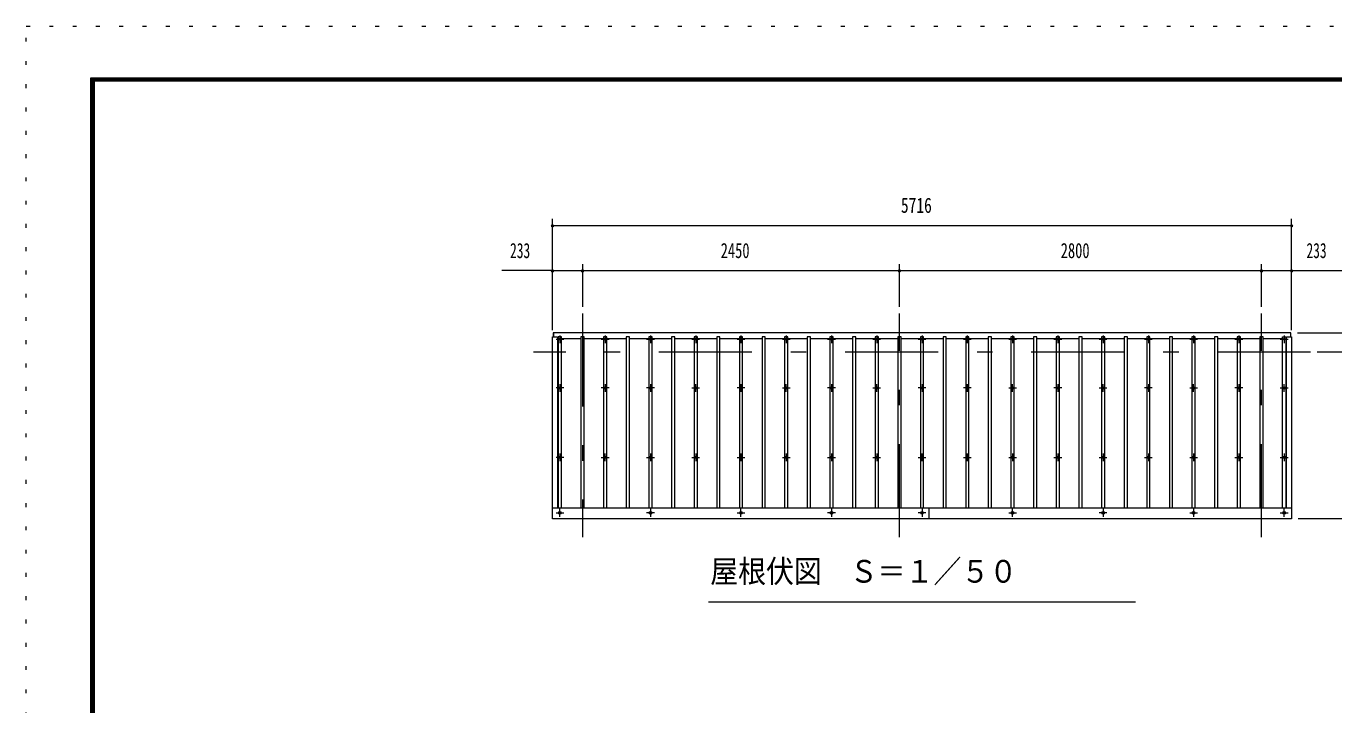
# Model space of a CAD drawing. Units: millimetres, scale not verified, with parts at other scales. Extents: x -23246 to 23254, y -10500 to 10500.
# Drawn here: x -6446 to 3666, y 5250 to 10500 of the extents above; entities that cross this region are included whole.
import ezdxf
from ezdxf.enums import TextEntityAlignment as Align

# ---------------------------------------------------------------- set-up
doc = ezdxf.new("R2010")
doc.units = ezdxf.units.MM
doc.header["$LTSCALE"] = 60
doc.linetypes.add('USER3', pattern=[24, 12, -5, 2, -5])
doc.linetypes.add('USER4', pattern=[3, 0.5, -2.5])
for name, color, linetype, lineweight in [('0-2_1-02BOLD', 7, 'Continuous', 18), ('0-3_1-22CENTER', 3, 'USER3', 18), ('0-4_1-42THIN', 4, 'Continuous', 18), ('0-5_1-52DIM', 3, 'Continuous', 18), ('0-C_F-F4PAPAER', 5, 'Continuous', 18), ('0-D_F-E_J_ADD', 5, 'USER4', 18)]:
    doc.layers.add(name, color=color, linetype=linetype, lineweight=lineweight)
doc.styles.add('ＭＳ ゴシック', font='')
doc.styles.get('ＭＳ ゴシック').set_extended_font_data('MS Gothic')

msp = doc.modelspace()

# ---------------------------------------------------------------- linework, layer by layer
at = {"layer": '0-2_1-02BOLD'}
for p, q in [((-2366.59, 8097.84), (-2366.59, 8127.67)), ((3329.41, 8127.67), (3329.41, 8097.84)), ((-2376.59, 6773.96), (3339.41, 6773.96)), ((536.41, 6687.67), (536.41, 6773.96))]:
    msp.add_line(p, q, dxfattribs=at)
for points in [[(3299.41, 6773.96), (3299.41, 8097.84), (3339.41, 8097.84), (3339.41, 6687.67), (-2376.59, 6687.67), (-2376.59, 8097.84), (-2336.59, 8097.84), (-2336.59, 6773.96)], [(3334.41, 8097.84), (3334.41, 8127.67), (-2371.59, 8127.67), (-2371.59, 8097.84)]]:
    msp.add_lwpolyline(points, dxfattribs=at)
for centre in [(-2318.59, 7701.14), (-1968.59, 7701.14), (-1618.59, 7701.14), (-1268.59, 7701.14), (-918.59, 7701.14), (-568.59, 7701.14), (-218.59, 7701.14), (131.41, 7701.14), (481.41, 7701.14), (831.41, 7701.14), (1181.41, 7701.14), (1531.41, 7701.14), (1881.41, 7701.14), (2231.41, 7701.14), (2581.41, 7701.14), (2931.41, 7701.14), (3281.41, 7701.14), (-2318.59, 7164.54), (-1968.59, 7164.54), (-1618.59, 7164.54), (-1268.59, 7164.54), (-918.59, 7164.54), (-568.59, 7164.54), (-218.59, 7164.54), (131.41, 7164.54), (481.41, 7164.54), (831.41, 7164.54), (1181.41, 7164.54), (1531.41, 7164.54), (1881.41, 7164.54), (2231.41, 7164.54), (2581.41, 7164.54), (2931.41, 7164.54), (3281.41, 7164.54), (-2318.59, 6735.28), (-1618.59, 6735.28), (-918.59, 6735.28), (-218.59, 6735.28), (481.41, 6735.28), (1181.41, 6735.28), (1881.41, 6735.28), (2581.41, 6735.28), (3281.41, 6735.28)]:
    msp.add_circle(centre, 10, dxfattribs=at)
for centre, start, end in [((-2318.59, 8067.55), 46.39838, 133.60162), ((-2318.59, 8088.55), 226.3961, 313.6039), ((-1968.59, 8067.55), 46.39838, 133.60162), ((-1968.59, 8088.55), 226.3961, 313.6039), ((-1618.59, 8067.55), 46.39838, 133.60162), ((-1618.59, 8088.55), 226.3961, 313.6039), ((-1268.59, 8067.55), 46.39838, 133.60162), ((-1268.59, 8088.55), 226.3961, 313.6039), ((-918.59, 8067.55), 46.39838, 133.60162), ((-918.59, 8088.55), 226.3961, 313.6039), ((-568.59, 8067.55), 46.39838, 133.60162), ((-568.59, 8088.55), 226.3961, 313.6039), ((-218.59, 8067.55), 46.39838, 133.60162), ((-218.59, 8088.55), 226.3961, 313.6039), ((131.41, 8067.55), 46.39838, 133.60162), ((131.41, 8088.55), 226.3961, 313.6039), ((481.41, 8067.55), 46.39838, 133.60162), ((481.41, 8088.55), 226.3961, 313.6039), ((831.41, 8067.55), 46.39838, 133.60162), ((831.41, 8088.55), 226.3961, 313.6039), ((1181.41, 8067.55), 46.39838, 133.60162), ((1181.41, 8088.55), 226.3961, 313.6039), ((1531.41, 8067.55), 46.39838, 133.60162), ((1531.41, 8088.55), 226.3961, 313.6039), ((1881.41, 8067.55), 46.39838, 133.60162), ((1881.41, 8088.55), 226.3961, 313.6039), ((2231.41, 8067.55), 46.39838, 133.60162), ((2231.41, 8088.55), 226.3961, 313.6039), ((2581.41, 8067.55), 46.39838, 133.60162), ((2581.41, 8088.55), 226.3961, 313.6039), ((2931.41, 8067.55), 46.39838, 133.60162), ((2931.41, 8088.55), 226.3961, 313.6039), ((3281.41, 8067.55), 46.39838, 133.60162), ((3281.41, 8088.55), 226.3961, 313.6039)]:
    msp.add_arc(centre, 14.5, start, end, dxfattribs=at)
at = {"layer": '0-3_1-22CENTER'}
for p, q in [((-2143.59, 8277.67), (-2143.59, 6547.67)), ((306.41, 6547.67), (306.41, 8277.67)), ((3106.41, 6547.67), (3106.41, 8277.67)), ((-2318.59, 8108.05), (-2318.59, 8048.05)), ((-1968.59, 8108.05), (-1968.59, 8048.05)), ((-1618.59, 8108.05), (-1618.59, 8048.05)), ((-1268.59, 8108.05), (-1268.59, 8048.05)), ((-918.59, 8108.05), (-918.59, 8048.05)), ((-568.59, 8108.05), (-568.59, 8048.05)), ((-218.59, 8108.05), (-218.59, 8048.05)), ((131.41, 8108.05), (131.41, 8048.05)), ((481.41, 8108.05), (481.41, 8048.05)), ((831.41, 8108.05), (831.41, 8048.05)), ((1181.41, 8108.05), (1181.41, 8048.05)), ((1531.41, 8108.05), (1531.41, 8048.05)), ((1881.41, 8108.05), (1881.41, 8048.05)), ((2231.41, 8108.05), (2231.41, 8048.05)), ((2581.41, 8108.05), (2581.41, 8048.05)), ((2931.41, 8108.05), (2931.41, 8048.05)), ((3281.41, 8108.05), (3281.41, 8048.05)), ((-2348.59, 8078.05), (-2288.59, 8078.05)), ((-1998.59, 8078.05), (-1938.59, 8078.05)), ((-1648.59, 8078.05), (-1588.59, 8078.05)), ((-1298.59, 8078.05), (-1238.59, 8078.05)), ((-948.59, 8078.05), (-888.59, 8078.05)), ((-598.59, 8078.05), (-538.59, 8078.05)), ((-248.59, 8078.05), (-188.59, 8078.05)), ((101.41, 8078.05), (161.41, 8078.05)), ((451.41, 8078.05), (511.41, 8078.05)), ((801.41, 8078.05), (861.41, 8078.05)), ((1151.41, 8078.05), (1211.41, 8078.05)), ((1501.41, 8078.05), (1561.41, 8078.05)), ((1851.41, 8078.05), (1911.41, 8078.05)), ((2201.41, 8078.05), (2261.41, 8078.05)), ((2551.41, 8078.05), (2611.41, 8078.05)), ((2901.41, 8078.05), (2961.41, 8078.05)), ((3251.41, 8078.05), (3311.41, 8078.05)), ((3486.41, 7977.67), (-2523.59, 7977.67)), ((-2288.59, 7701.14), (-2348.59, 7701.14)), ((-2318.59, 7731.14), (-2318.59, 7671.14)), ((-1938.59, 7701.14), (-1998.59, 7701.14)), ((-1968.59, 7731.14), (-1968.59, 7671.14)), ((-1588.59, 7701.14), (-1648.59, 7701.14)), ((-1618.59, 7731.14), (-1618.59, 7671.14)), ((-1298.59, 7701.14), (-1238.59, 7701.14)), ((-1268.59, 7671.14), (-1268.59, 7731.14)), ((-888.59, 7701.14), (-948.59, 7701.14)), ((-918.59, 7731.14), (-918.59, 7671.14)), ((-598.59, 7701.14), (-538.59, 7701.14)), ((-568.59, 7671.14), (-568.59, 7731.14)), ((-188.59, 7701.14), (-248.59, 7701.14)), ((-218.59, 7731.14), (-218.59, 7671.14)), ((101.41, 7701.14), (161.41, 7701.14)), ((131.41, 7671.14), (131.41, 7731.14)), ((511.41, 7701.14), (451.41, 7701.14)), ((481.41, 7731.14), (481.41, 7671.14)), ((861.41, 7701.14), (801.41, 7701.14)), ((831.41, 7731.14), (831.41, 7671.14)), ((1151.41, 7701.14), (1211.41, 7701.14)), ((1181.41, 7671.14), (1181.41, 7731.14)), ((1561.41, 7701.14), (1501.41, 7701.14)), ((1531.41, 7731.14), (1531.41, 7671.14)), ((1851.41, 7701.14), (1911.41, 7701.14)), ((1881.41, 7671.14), (1881.41, 7731.14)), ((2261.41, 7701.14), (2201.41, 7701.14)), ((2231.41, 7731.14), (2231.41, 7671.14)), ((2551.41, 7701.14), (2611.41, 7701.14)), ((2581.41, 7671.14), (2581.41, 7731.14)), ((2961.41, 7701.14), (2901.41, 7701.14)), ((2931.41, 7731.14), (2931.41, 7671.14)), ((3251.41, 7701.14), (3311.4, 7701.14)), ((3281.41, 7671.14), (3281.41, 7731.14)), ((-2318.59, 7194.54), (-2318.59, 7134.54)), ((-1968.59, 7134.54), (-1968.59, 7194.54)), ((-1618.59, 7194.54), (-1618.59, 7134.54)), ((-1268.59, 7194.54), (-1268.59, 7134.54)), ((-918.59, 7194.54), (-918.59, 7134.54)), ((-568.59, 7194.54), (-568.59, 7134.54)), ((-218.59, 7194.54), (-218.59, 7134.54)), ((131.41, 7194.54), (131.41, 7134.54)), ((481.41, 7134.54), (481.41, 7194.54)), ((831.41, 7194.54), (831.41, 7134.54)), ((1181.41, 7194.54), (1181.41, 7134.54)), ((1531.41, 7194.54), (1531.41, 7134.54)), ((1881.41, 7194.54), (1881.41, 7134.54)), ((2231.41, 7194.54), (2231.41, 7134.54)), ((2581.41, 7194.54), (2581.41, 7134.54)), ((2931.41, 7194.54), (2931.41, 7134.54)), ((3281.41, 7194.54), (3281.41, 7134.54)), ((-2288.59, 7164.54), (-2348.59, 7164.54)), ((-1998.59, 7164.54), (-1938.59, 7164.54)), ((-1648.59, 7164.54), (-1588.59, 7164.54)), ((-1298.59, 7164.54), (-1238.59, 7164.54)), ((-948.59, 7164.54), (-888.59, 7164.54)), ((-598.59, 7164.54), (-538.59, 7164.54)), ((-248.59, 7164.54), (-188.59, 7164.54)), ((101.41, 7164.54), (161.41, 7164.54)), ((451.41, 7164.54), (511.41, 7164.54)), ((801.41, 7164.54), (861.41, 7164.54)), ((1151.41, 7164.54), (1211.41, 7164.54)), ((1501.41, 7164.54), (1561.41, 7164.54)), ((1851.41, 7164.54), (1911.41, 7164.54)), ((2201.41, 7164.54), (2261.41, 7164.54)), ((2551.41, 7164.54), (2611.41, 7164.54)), ((2901.41, 7164.54), (2961.41, 7164.54)), ((3251.41, 7164.54), (3311.4, 7164.54)), ((-2348.59, 6735.28), (-2288.59, 6735.28)), ((-2318.59, 6705.28), (-2318.59, 6765.28)), ((-1588.59, 6735.28), (-1648.59, 6735.28)), ((-1618.59, 6765.28), (-1618.59, 6705.28)), ((-948.59, 6735.28), (-888.59, 6735.28)), ((-918.59, 6705.28), (-918.59, 6765.28)), ((-188.59, 6735.28), (-248.59, 6735.28)), ((-218.59, 6765.28), (-218.59, 6705.28)), ((511.41, 6735.28), (451.41, 6735.28)), ((481.41, 6765.28), (481.41, 6705.28)), ((1151.41, 6735.28), (1211.41, 6735.28)), ((1181.41, 6705.28), (1181.41, 6765.28)), ((1911.41, 6735.28), (1851.41, 6735.28)), ((1881.41, 6765.28), (1881.41, 6705.28)), ((2551.41, 6735.28), (2611.41, 6735.28)), ((2581.41, 6765.28), (2581.41, 6705.28)), ((3251.41, 6735.28), (3311.4, 6735.28)), ((3281.41, 6705.28), (3281.41, 6765.28))]:
    msp.add_line(p, q, dxfattribs=at)
at = {"layer": '0-4_1-42THIN'}
for p, q in [((-2306.09, 8097.84), (-2331.09, 8097.84)), ((-2331.09, 8097.84), (-2331.09, 6773.96)), ((-2306.09, 6773.96), (-2306.09, 8097.84)), ((-2131.09, 8097.84), (-2156.09, 8097.84)), ((-2156.09, 8097.84), (-2156.09, 6773.96)), ((-2131.09, 6773.96), (-2131.09, 8097.84)), ((-1956.09, 8097.84), (-1981.09, 8097.84)), ((-1981.09, 8097.84), (-1981.09, 6773.96)), ((-1956.09, 6773.96), (-1956.09, 8097.84)), ((-1781.09, 8097.84), (-1806.09, 8097.84)), ((-1806.09, 8097.84), (-1806.09, 6773.96)), ((-1781.09, 6773.96), (-1781.09, 8097.84)), ((-1606.09, 8097.84), (-1631.09, 8097.84)), ((-1631.09, 8097.84), (-1631.09, 6773.96)), ((-1606.09, 6773.96), (-1606.09, 8097.84)), ((-1431.09, 8097.84), (-1456.09, 8097.84)), ((-1456.09, 8097.84), (-1456.09, 6773.96)), ((-1431.09, 6773.96), (-1431.09, 8097.84)), ((-1256.09, 8097.84), (-1281.09, 8097.84)), ((-1281.09, 8097.84), (-1281.09, 6773.96)), ((-1256.09, 6773.96), (-1256.09, 8097.84)), ((-1081.09, 8097.84), (-1106.09, 8097.84)), ((-1106.09, 8097.84), (-1106.09, 6773.96)), ((-1081.09, 6773.96), (-1081.09, 8097.84)), ((-906.09, 6773.96), (-906.09, 8097.84)), ((-731.09, 8097.84), (-756.09, 8097.84)), ((-756.09, 8097.84), (-756.09, 6773.96)), ((-731.09, 6773.96), (-731.09, 8097.84)), ((-556.09, 8097.84), (-581.09, 8097.84)), ((-581.09, 8097.84), (-581.09, 6773.96)), ((-556.09, 6773.96), (-556.09, 8097.84)), ((-381.09, 8097.84), (-406.09, 8097.84)), ((-406.09, 8097.84), (-406.09, 6773.96)), ((-381.09, 6773.96), (-381.09, 8097.84)), ((-206.09, 8097.84), (-231.09, 8097.84)), ((-231.09, 8097.84), (-231.09, 6773.96)), ((-206.09, 6773.96), (-206.09, 8097.84)), ((-31.09, 8097.84), (-56.09, 8097.84)), ((-56.09, 8097.84), (-56.09, 6773.96)), ((-31.09, 6773.96), (-31.09, 8097.84)), ((143.91, 8097.84), (118.91, 8097.84)), ((118.91, 8097.84), (118.91, 6773.96)), ((143.91, 6773.96), (143.91, 8097.84)), ((318.91, 8097.84), (293.91, 8097.84)), ((293.91, 8097.84), (293.91, 6773.96)), ((318.91, 6773.96), (318.91, 8097.84)), ((493.91, 8097.84), (468.91, 8097.84)), ((468.91, 8097.84), (468.91, 6773.96)), ((493.91, 6773.96), (493.91, 8097.84)), ((668.91, 8097.84), (643.91, 8097.84)), ((643.91, 8097.84), (643.91, 6773.96)), ((668.91, 6773.96), (668.91, 8097.84)), ((843.91, 8097.84), (818.91, 8097.84)), ((818.91, 8097.84), (818.91, 6773.96)), ((843.91, 6773.96), (843.91, 8097.84)), ((1018.91, 8097.84), (993.91, 8097.84)), ((993.91, 8097.84), (993.91, 6773.96)), ((1018.91, 6773.96), (1018.91, 8097.84)), ((1193.91, 8097.84), (1168.91, 8097.84)), ((1168.91, 8097.84), (1168.91, 6773.96)), ((1193.91, 6773.96), (1193.91, 8097.84)), ((1368.91, 8097.84), (1343.91, 8097.84)), ((1343.91, 8097.84), (1343.91, 6773.96)), ((1368.91, 6773.96), (1368.91, 8097.84)), ((1543.91, 8097.84), (1518.91, 8097.84)), ((1518.91, 8097.84), (1518.91, 6773.96)), ((1543.91, 6773.96), (1543.91, 8097.84)), ((1718.91, 8097.84), (1693.91, 8097.84)), ((1693.91, 8097.84), (1693.91, 6773.96)), ((1718.91, 6773.96), (1718.91, 8097.84)), ((1893.91, 8097.84), (1868.91, 8097.84)), ((1868.91, 8097.84), (1868.91, 6773.96)), ((1893.91, 6773.96), (1893.91, 8097.84)), ((2068.91, 8097.84), (2043.91, 8097.84)), ((2043.91, 8097.84), (2043.91, 6773.96)), ((2068.91, 6773.96), (2068.91, 8097.84)), ((2243.91, 6773.96), (2243.91, 8097.84)), ((2418.91, 8097.84), (2393.91, 8097.84)), ((2393.91, 8097.84), (2393.91, 6773.96)), ((2418.91, 6773.96), (2418.91, 8097.84)), ((2593.91, 8097.84), (2568.91, 8097.84)), ((2568.91, 8097.84), (2568.91, 6773.96)), ((2593.91, 6773.96), (2593.91, 8097.84)), ((2768.91, 8097.84), (2743.91, 8097.84)), ((2743.91, 8097.84), (2743.91, 6773.96)), ((2768.91, 6773.96), (2768.91, 8097.84)), ((2943.91, 8097.84), (2918.91, 8097.84)), ((2918.91, 8097.84), (2918.91, 6773.96)), ((2943.91, 6773.96), (2943.91, 8097.84)), ((3118.91, 8097.84), (3093.91, 8097.84)), ((3093.91, 8097.84), (3093.91, 6773.96)), ((3118.91, 6773.96), (3118.91, 8097.84)), ((3268.91, 6773.96), (3268.91, 8097.84)), ((3268.91, 8097.84), (3293.91, 8097.84)), ((3293.91, 8097.84), (3293.91, 6773.96)), ((-2331.09, 8083.35), (-2336.59, 8083.35)), ((-2306.09, 8083.35), (-2156.09, 8083.35)), ((-2131.09, 8083.35), (-1981.09, 8083.35)), ((-1956.09, 8083.35), (-1806.09, 8083.35)), ((-1781.09, 8083.35), (-1631.09, 8083.35)), ((-1606.09, 8083.35), (-1456.09, 8083.35)), ((-1431.09, 8083.35), (-1281.09, 8083.35)), ((-1256.09, 8083.35), (-1106.09, 8083.35)), ((-1081.09, 8083.35), (-931.09, 8083.35)), ((-906.09, 8083.35), (-756.09, 8083.35)), ((-731.09, 8083.35), (-581.09, 8083.35)), ((-556.09, 8083.35), (-406.09, 8083.35)), ((-381.09, 8083.35), (-231.09, 8083.35)), ((-206.09, 8083.35), (-56.09, 8083.35)), ((-31.09, 8083.35), (118.91, 8083.35)), ((143.91, 8083.35), (293.91, 8083.35)), ((318.91, 8083.35), (468.91, 8083.35)), ((493.91, 8083.35), (643.91, 8083.35)), ((668.91, 8083.35), (818.91, 8083.35)), ((843.91, 8083.35), (993.91, 8083.35)), ((1018.91, 8083.35), (1168.91, 8083.35)), ((1193.91, 8083.35), (1343.91, 8083.35)), ((1368.91, 8083.35), (1518.91, 8083.35)), ((1543.91, 8083.35), (1693.91, 8083.35)), ((1718.91, 8083.35), (1868.91, 8083.35)), ((1893.91, 8083.35), (2043.91, 8083.35)), ((2068.91, 8083.35), (2218.91, 8083.35)), ((2243.91, 8083.35), (2393.91, 8083.35)), ((2418.91, 8083.35), (2568.91, 8083.35)), ((2593.91, 8083.35), (2743.91, 8083.35)), ((2768.91, 8083.35), (2918.91, 8083.35)), ((2943.91, 8083.35), (3093.91, 8083.35)), ((3118.91, 8083.35), (3268.91, 8083.35)), ((3293.91, 8083.35), (3299.41, 8083.35))]:
    msp.add_line(p, q, dxfattribs=at)
for points in [[(-906.09, 8097.84), (-931.09, 8097.84), (-931.09, 6773.96)], [(2243.91, 8097.84), (2218.91, 8097.84), (2218.91, 6773.96)]]:
    msp.add_lwpolyline(points, dxfattribs=at)
at = {"layer": '0-5_1-52DIM'}
for p, q in [((-2376.59, 8147.84), (-2376.59, 9008.67)), ((3339.41, 8147.84), (3339.41, 9008.67)), ((-2366.59, 8958.67), (-2386.59, 8958.67)), ((-2376.59, 8958.67), (3339.41, 8958.67)), ((3349.41, 8958.67), (3329.41, 8958.67)), ((-2376.59, 8608.67), (-2769.09, 8608.67)), ((-2366.59, 8608.67), (-2386.59, 8608.67)), ((-2376.59, 8608.67), (-2143.59, 8608.67)), ((-2133.59, 8608.67), (-2153.59, 8608.67)), ((-2143.59, 8658.67), (-2143.59, 8327.67)), ((-2143.59, 8608.67), (306.41, 8608.67)), ((316.41, 8608.67), (296.41, 8608.67)), ((306.41, 8327.67), (306.41, 8658.67)), ((306.41, 8608.67), (3106.41, 8608.67)), ((3116.41, 8608.67), (3096.41, 8608.67)), ((3106.41, 8327.67), (3106.41, 8658.67)), ((3106.41, 8608.67), (3339.41, 8608.67)), ((3349.41, 8608.67), (3329.41, 8608.67)), ((3339.41, 8608.67), (3731.91, 8608.67)), ((3384.41, 8127.67), (4436.4, 8127.67)), ((4086.4, 7977.67), (3536.41, 7977.67)), ((4436.4, 6687.67), (3389.41, 6687.67)), ((-1168.59, 6047.67), (2131.41, 6047.67))]:
    msp.add_line(p, q, dxfattribs=at)
for centre in [(-2376.59, 8958.67), (3339.41, 8958.67), (-2376.59, 8608.67), (-2143.59, 8608.67), (306.41, 8608.67), (3106.41, 8608.67), (3339.41, 8608.67)]:
    msp.add_arc(centre, 10, 180, 0, dxfattribs=at)
at = {"layer": '0-C_F-F4PAPAER'}
for points in [[(22753.74, -10000), (-5946.25, -10000), (-5946.25, 10100), (22753.74, 10100)], [(22751.24, -9997.5), (22751.24, 10097.5), (-5943.75, 10097.5), (-5943.75, -9997.5)], [(22748.74, -9995), (-5941.25, -9995), (-5941.25, 10095), (22748.74, 10095)], [(22746.24, -9992.5), (22746.24, 10092.5), (-5938.75, 10092.5), (-5938.75, -9992.5)], [(22743.74, -9990), (-5936.25, -9990), (-5936.25, 10090), (22743.74, 10090)], [(22741.24, -9987.5), (22741.24, 10087.5), (-5933.75, 10087.5), (-5933.75, -9987.5)], [(22738.74, -9985), (-5931.25, -9985), (-5931.25, 10085), (22738.74, 10085)], [(22736.25, -9982.5), (-5928.75, -9982.5), (-5928.75, 10082.5), (22736.25, 10082.5)], [(22733.74, -9980), (22733.74, 10080), (-5926.25, 10080), (-5926.25, -9980)], [(22731.24, -9977.5), (22731.24, 10077.5), (-5923.75, 10077.5), (-5923.75, -9977.5)], [(22728.74, -9975), (22728.74, 10075), (-5921.25, 10075), (-5921.25, -9975)]]:
    msp.add_lwpolyline(points, close=True, dxfattribs=at)
at = {"layer": '0-D_F-E_J_ADD'}
msp.add_lwpolyline([(23253.75, -10500), (-6446.25, -10500), (-6446.25, 10500), (23253.75, 10500)], close=True, dxfattribs=at)

# ---------------------------------------------------------------- texts
at = {"layer": '0-5_1-52DIM', "color": 7, "style": 'ＭＳ ゴシック'}
for s, height, width, p in [('5716', 117.2, 0.75, (317.88, 9020.67)), ('233', 117.2, 0.65, (-2704.11, 8670.67)), ('2450', 117.2, 0.7, (-1075.46, 8670.67)), ('2800', 117.2, 0.7, (1553.8, 8670.67)), ('233', 117.2, 0.65, (3454.39, 8670.67)), ('屋根伏図\u3000Ｓ＝１／５０', 175.8, 0.9, (-1156.59, 6142.32))]:
    msp.add_text(s, height=height, dxfattribs=dict(at, width=width)).set_placement(p, align=Align.BOTTOM_LEFT)

doc.saveas('drawing.dxf')
